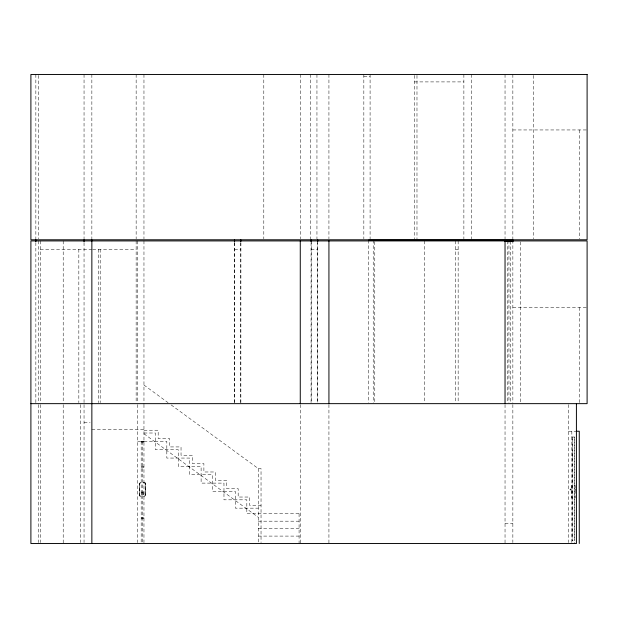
<?xml version="1.0" encoding="UTF-8"?>
<svg xmlns="http://www.w3.org/2000/svg" width="618" height="618" viewBox="0 0 618 618"><rect width="100%" height="100%" fill="white"/><g stroke="black" fill="none" stroke-linecap="round" stroke-linejoin="round"><path stroke-width="0.46" stroke-dasharray="3.09 2.32" d="M143.677 496.169L144.573 496.053A1.012 1.012 0 0 0 145.014 495.96L145.454 495.319L145.153 482.859A0.997 0.997 0 0 0 144.612 482.704L143.731 482.697M143.716 482.596L145.215 483.454L145.168 495.381L143.677 495.852M141.043 482.882L140.008 482.751L139.544 483.438L139.467 495.404L140.95 496.262L139.707 495.373L139.776 483.446C141.669 482.527 140.216 481.839 139.32 483.43L139.251 495.427L139.83 496.2L140.935 496.269M363.84 76.439L370.089 76.439M414.377 81.908L463.879 81.908M512.855 129.95L587.1 129.95M40.278 249.317L91.835 249.317M92.708 249.317L136.145 249.317M234.562 249.317L240.819 249.317M311.063 249.317L317.729 249.317M455.543 249.317L458.147 249.317M512.855 307.517L587.1 307.517M84.048 422.697L90.128 422.697M91.858 429.749L143.963 429.749M143.963 430.228L158.177 430.228L158.177 438.579L169.602 438.579L169.602 446.93L181.035 446.93L181.035 455.281L192.461 455.281L192.461 463.631L203.894 463.631L203.894 471.982L215.319 471.982L215.319 480.333L226.752 480.333L226.752 488.683L238.177 488.683L238.177 497.034L249.61 497.034L249.61 505.385L261.035 505.385M568.606 431.225L576.416 431.225M143.963 433.009L155.396 433.009L155.396 449.711L178.254 449.711L178.254 466.412L201.113 466.412L201.113 483.114L223.971 483.114L223.971 499.815L246.829 499.815L246.829 513.736L299.127 513.736M571.835 437.019L574.616 437.019L574.616 543.539M143.963 441.36L166.821 441.36L166.821 458.062L189.68 458.062L189.68 474.763L212.538 474.763L212.538 491.464L235.396 491.464L235.396 508.166L258.254 508.166M137.714 441.522L143.963 441.522M141.182 441.615L143.963 441.615M141.182 441.87L143.963 441.87M141.182 441.986L143.963 441.986M572.314 452.755L572.144 437.019M572.314 453.465L572.314 456.702M572.314 457.459L572.144 540.82L574.616 540.82M141.182 466.335L143.963 466.335M141.182 467.262L143.963 467.262M171.178 404.937L258.254 468.56L261.035 468.56L261.035 542.612M572.144 485.462L571.573 485.462L571.573 497.884L572.144 497.884M574.616 485.462L575.18 485.462L575.18 497.884L574.616 497.884M571.573 489.085L570.113 489.085L570.105 489.912L571.573 489.912M575.18 489.085L575.814 489.085M575.18 489.912L575.814 489.912M141.182 492.067L143.963 492.067M141.182 492.994L143.963 492.994M141.182 493.929L143.963 493.929M141.182 494.238L143.963 494.238M141.182 517.807L143.963 517.807M141.182 518.734L143.963 518.734M258.254 521.183L299.127 521.183M505.037 523.423L512.855 523.423M258.254 528.637L299.127 528.637M258.254 536.092L299.127 536.092M143.731 482.473L145.191 482.612L145.748 483.322L145.724 495.327L145.145 496.154L143.677 496.246M143.963 385.053L168.065 402.658M143.963 433.759L258.254 517.266M143.731 482.48L143.724 482.905M579.282 129.95L579.282 238.818M579.282 307.517L579.282 402.681M574.446 437.019L574.446 540.82M572.314 437.019L572.314 540.82M571.835 431.225L571.835 543.539M570.947 489.085L570.947 489.912M570.646 489.085L570.646 489.912M568.606 404.597L568.606 542.581M533.697 75.419L533.697 238.818M520.665 241.893L520.665 402.681M512.855 74.461L512.855 238.818M512.855 240.201L512.855 402.681M512.855 404.605L512.855 542.581M510.507 241.29L510.507 402.681M508.946 240.201L508.946 402.681M507.386 240.927L507.386 402.681M505.037 74.461L505.037 238.818M505.037 404.605L505.037 543.539M471.688 74.461L471.688 238.818M463.879 74.461L463.879 238.818M458.147 240.927L458.147 402.681M455.543 240.927L455.543 402.681M424.466 240.927L424.458 402.681M416.98 75.388L416.98 238.818M414.377 75.388L414.377 238.818M374.778 241.653L374.778 402.681M373.218 240.201L373.218 402.681M370.089 74.461L370.089 238.818M368.529 240.201L368.529 402.681M363.84 74.461L363.84 238.818M328.93 74.461L328.93 238.818M328.93 404.612L328.93 543.539M317.729 240.927L317.729 402.681L317.691 242.642M316.949 74.461L316.949 238.818M311.472 240.927L311.472 402.681M311.063 242.642L311.063 402.681M310.692 74.461L310.692 238.818M300.271 74.461L300.271 238.818M300.271 404.612L300.271 543.539M299.081 513.736L299.081 543.539M263.801 74.461L263.801 238.818M258.254 468.56L258.254 543.539M240.873 242.851L240.873 402.681M240.819 242.642L240.75 402.681M234.562 242.642L234.562 402.681M234.446 242.673L234.446 402.681M143.963 74.461L143.963 238.818M143.963 240.927L143.963 404.272M143.963 404.574L143.963 542.674M142.573 441.522L142.573 543.539M141.182 441.522L141.182 543.539M137.714 240.927L137.714 402.681M137.714 404.574L137.714 542.581M136.145 74.461L136.145 238.818M136.145 240.927L136.145 402.681M100.193 249.317L100.193 402.681M98.633 249.317L98.633 402.681M91.858 74.461L91.858 238.818M84.048 74.461L84.048 238.818M84.048 242.642L84.048 402.681M84.048 404.597L84.048 542.581M80.394 404.612L80.394 542.581M78.834 249.317L78.834 402.681M63.206 240.927L63.206 402.681M63.206 404.612L63.206 543.539M40.278 240.927L40.278 402.681M40.278 404.612L40.278 542.581M38.718 75.419L38.718 238.818M38.718 240.927L38.718 402.681M38.718 404.612L38.718 542.581M35.852 74.461L35.852 238.818M35.852 242.673L35.852 402.681"/><path stroke-width="0.93" d="M368.529 240.201L512.855 240.201M505.037 241.29L512.855 241.29M30.9 403.647L587.1 403.647L587.1 240.927L30.9 240.927L30.9 543.539L576.416 543.539L576.416 403.647M576.478 431.225L579.267 431.225L579.267 543.539M512.855 239.784L512.855 241.708M505.037 240.927L505.037 403.647M328.93 240.927L328.93 403.647M317.691 239.784L317.691 241.708M311.063 239.784L311.063 241.684M300.271 240.927L300.271 403.647M240.819 239.784L240.819 241.708M234.562 239.784L234.562 241.684M234.446 239.784L234.446 241.708M91.858 239.784L91.858 543.539M84.048 239.784L84.048 241.708M35.852 239.784L35.852 241.708M587.1 74.461L30.9 74.461L30.9 239.784L587.1 239.784L587.1 74.461"/></g></svg>
